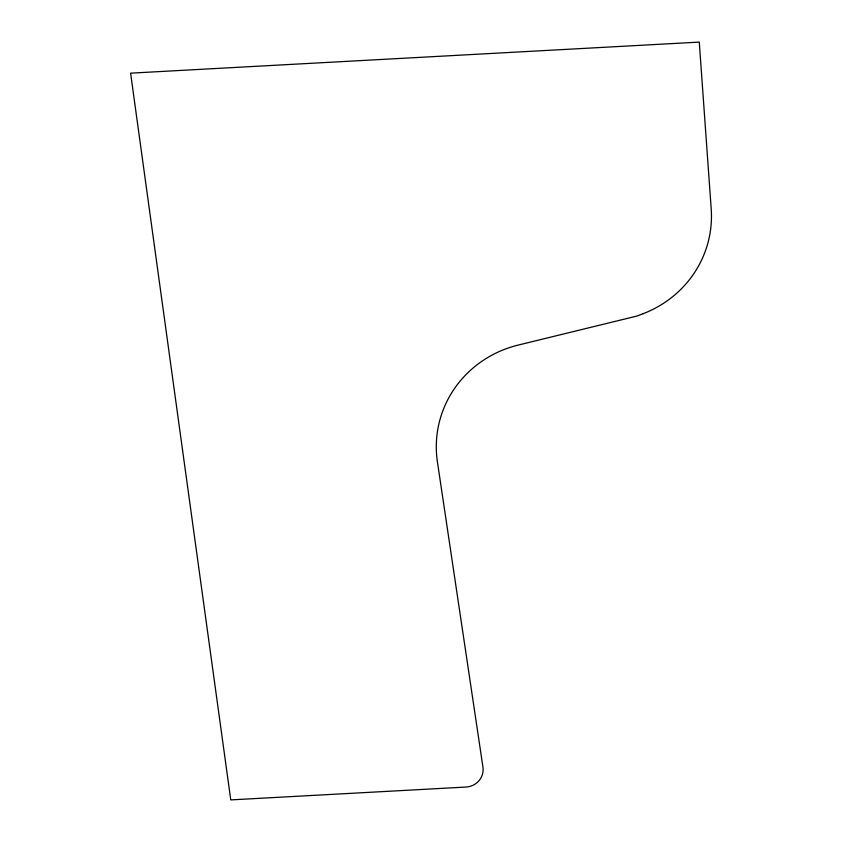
<?xml version="1.0" encoding="UTF-8"?>
<svg xmlns="http://www.w3.org/2000/svg" width="842" height="842" viewBox="0 0 842 842"><rect width="100%" height="100%" fill="white"/><g stroke="black" fill="none" stroke-linecap="round" stroke-linejoin="round"><path stroke-width="1.26" d="M643.141 313.687L637.089 316.013L518.251 345.062A110.428 106.155 9 0 0 437.419 461.932L482.94 767.062A18.408 17.693 9 0 1 466.005 787.049L230.761 799.9L130.605 73.159L699.27 42.1L711.206 208.932A110.428 106.155 9 0 1 643.141 313.687"/></g></svg>
